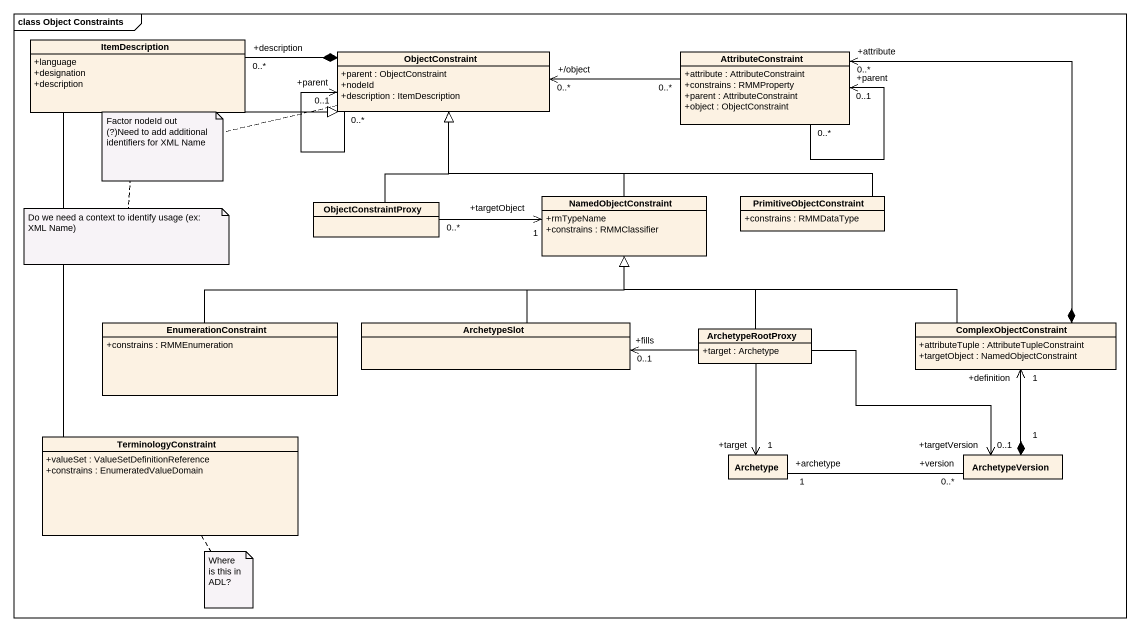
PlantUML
@startuml
mainframe class Object Constraints
hide circle
hide empty members
skinparam classAttributeIconSize 0
class ItemDescription {
  +language
  +designation
  +description
}
class ObjectConstraint {
  +parent : ObjectConstraint
  +nodeId
  +description : ItemDescription
}
class AttributeConstraint {
  +attribute : AttributeConstraint
  +constrains : RMMProperty
  +parent : AttributeConstraint
  +object : ObjectConstraint
}
class ObjectConstraintProxy
class NamedObjectConstraint {
  +rmTypeName
  +constrains : RMMClassifier
}
class PrimitiveObjectConstraint {
  +constrains : RMMDataType
}
class EnumerationConstraint {
  +constrains : RMMEnumeration
}
class ArchetypeSlot
class ArchetypeRootProxy {
  +target : Archetype
}
class ComplexObjectConstraint {
  +attributeTuple : AttributeTupleConstraint
  +targetObject : NamedObjectConstraint
}
class TerminologyConstraint {
  +valueSet : ValueSetDefinitionReference
  +constrains : EnumeratedValueDomain
}
class Archetype
class ArchetypeVersion
ObjectConstraint *-left- "+description\n0..*" ItemDescription
ObjectConstraint "0..*" --> "+parent\n0..1" ObjectConstraint
AttributeConstraint "0..*" -left-> "+/object\n0..*" ObjectConstraint
AttributeConstraint "0..*" --> "+parent\n0..1" AttributeConstraint
AttributeConstraint "+attribute\n0..*" <--* ComplexObjectConstraint
ObjectConstraintProxy -up-|> ObjectConstraint
ObjectConstraintProxy "0..*" -right-> "+targetObject\n1" NamedObjectConstraint
NamedObjectConstraint -up-|> ObjectConstraint
PrimitiveObjectConstraint -left-|> ObjectConstraint
EnumerationConstraint -right-|> NamedObjectConstraint
ArchetypeSlot -up-|> NamedObjectConstraint
ArchetypeRootProxy -up-|> NamedObjectConstraint
ArchetypeRootProxy -left-> "+fills\n0..1" ArchetypeSlot
ArchetypeRootProxy --> "+target\n1" Archetype
ArchetypeRootProxy -right-> "+targetVersion\n0..1" ArchetypeVersion
ComplexObjectConstraint -left-|> NamedObjectConstraint
TerminologyConstraint -up-|> ObjectConstraint
Archetype "+archetype\n1" -right- "+version\n0..*" ArchetypeVersion
ArchetypeVersion "1" *-up-> "+definition\n1" ComplexObjectConstraint
note left of ObjectConstraint : Factor nodeId out (?)Need to add additional identifiers for XML Name
note bottom of ItemDescription : Do we need a context to identify usage (ex: XML Name)
note bottom of TerminologyConstraint : Where is this in ADL?
@enduml
